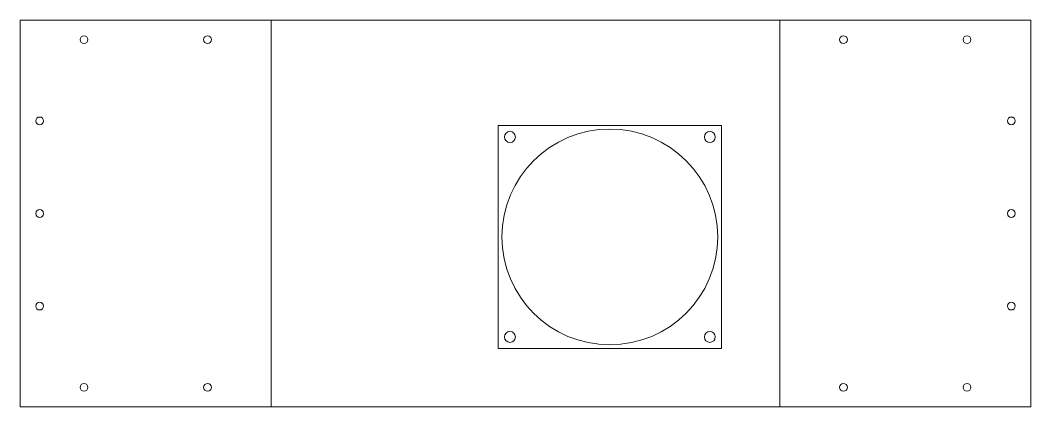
# Model space of a CAD drawing. Header units: inches. Extents: x 0 to 16.4, y 0 to 6.3.
import ezdxf

# ---------------------------------------------------------------- set-up
doc = ezdxf.new("R2010")
doc.units = ezdxf.units.IN
doc.layers.get('0').update_dxf_attribs({"linetype": 'CONTINUOUS', "lineweight": 0})
doc.layers.add('centers', color=7, linetype='CONTINUOUS', lineweight=0)

# ---------------------------------------------------------------- blocks, each defined once
blk = doc.blocks.new('90mm_fan-2')
for p, q in [((-1.8075, -1.8075), (-1.8075, 1.8075)), ((-1.8075, 1.8075), (1.8075, 1.8075)), ((1.8075, -1.8075), (1.8075, 1.8075)), ((-1.8075, -1.8075), (1.8075, -1.8075))]:
    blk.add_line(p, q)
at = {"layer": 'centers'}
for centre, radius in [((0, 0), 1.7468), ((-1.6185, 1.6185), 0.089), ((1.6185, 1.6185), 0.089), ((-1.6185, -1.6185), 0.089), ((1.6185, -1.6185), 0.089)]:
    blk.add_circle(centre, radius, dxfattribs=at)

msp = doc.modelspace()

# ---------------------------------------------------------------- linework, layer by layer
for p, q in [((4.065, 6.26), (0, 6.26)), ((0, 6.26), (0, 0)), ((4.065, 0), (4.065, 6.26)), ((4.065, 6.26), (12.297, 6.26)), ((12.297, 0), (12.297, 6.26)), ((12.297, 6.26), (16.362, 6.26)), ((16.362, 6.26), (16.362, 0)), ((4.065, 0), (0, 0)), ((4.065, 0), (12.297, 0)), ((12.297, 0), (16.362, 0))]:
    msp.add_line(p, q)
at = {"layer": 'centers'}
for centre in [(1.0325, 5.945), (3.0325, 5.945), (13.3295, 5.945), (15.3295, 5.945), (0.315, 4.63), (16.047, 4.63), (0.315, 3.13), (16.047, 3.13), (0.315, 1.63), (16.047, 1.63), (1.0325, 0.315), (3.0325, 0.315), (13.3295, 0.315), (15.3295, 0.315)]:
    msp.add_circle(centre, 0.0625, dxfattribs=at)

# ---------------------------------------------------------------- block references
msp.add_blockref('90mm_fan-2', (9.547, 2.75), dxfattribs=at)

doc.saveas('drawing.dxf')
